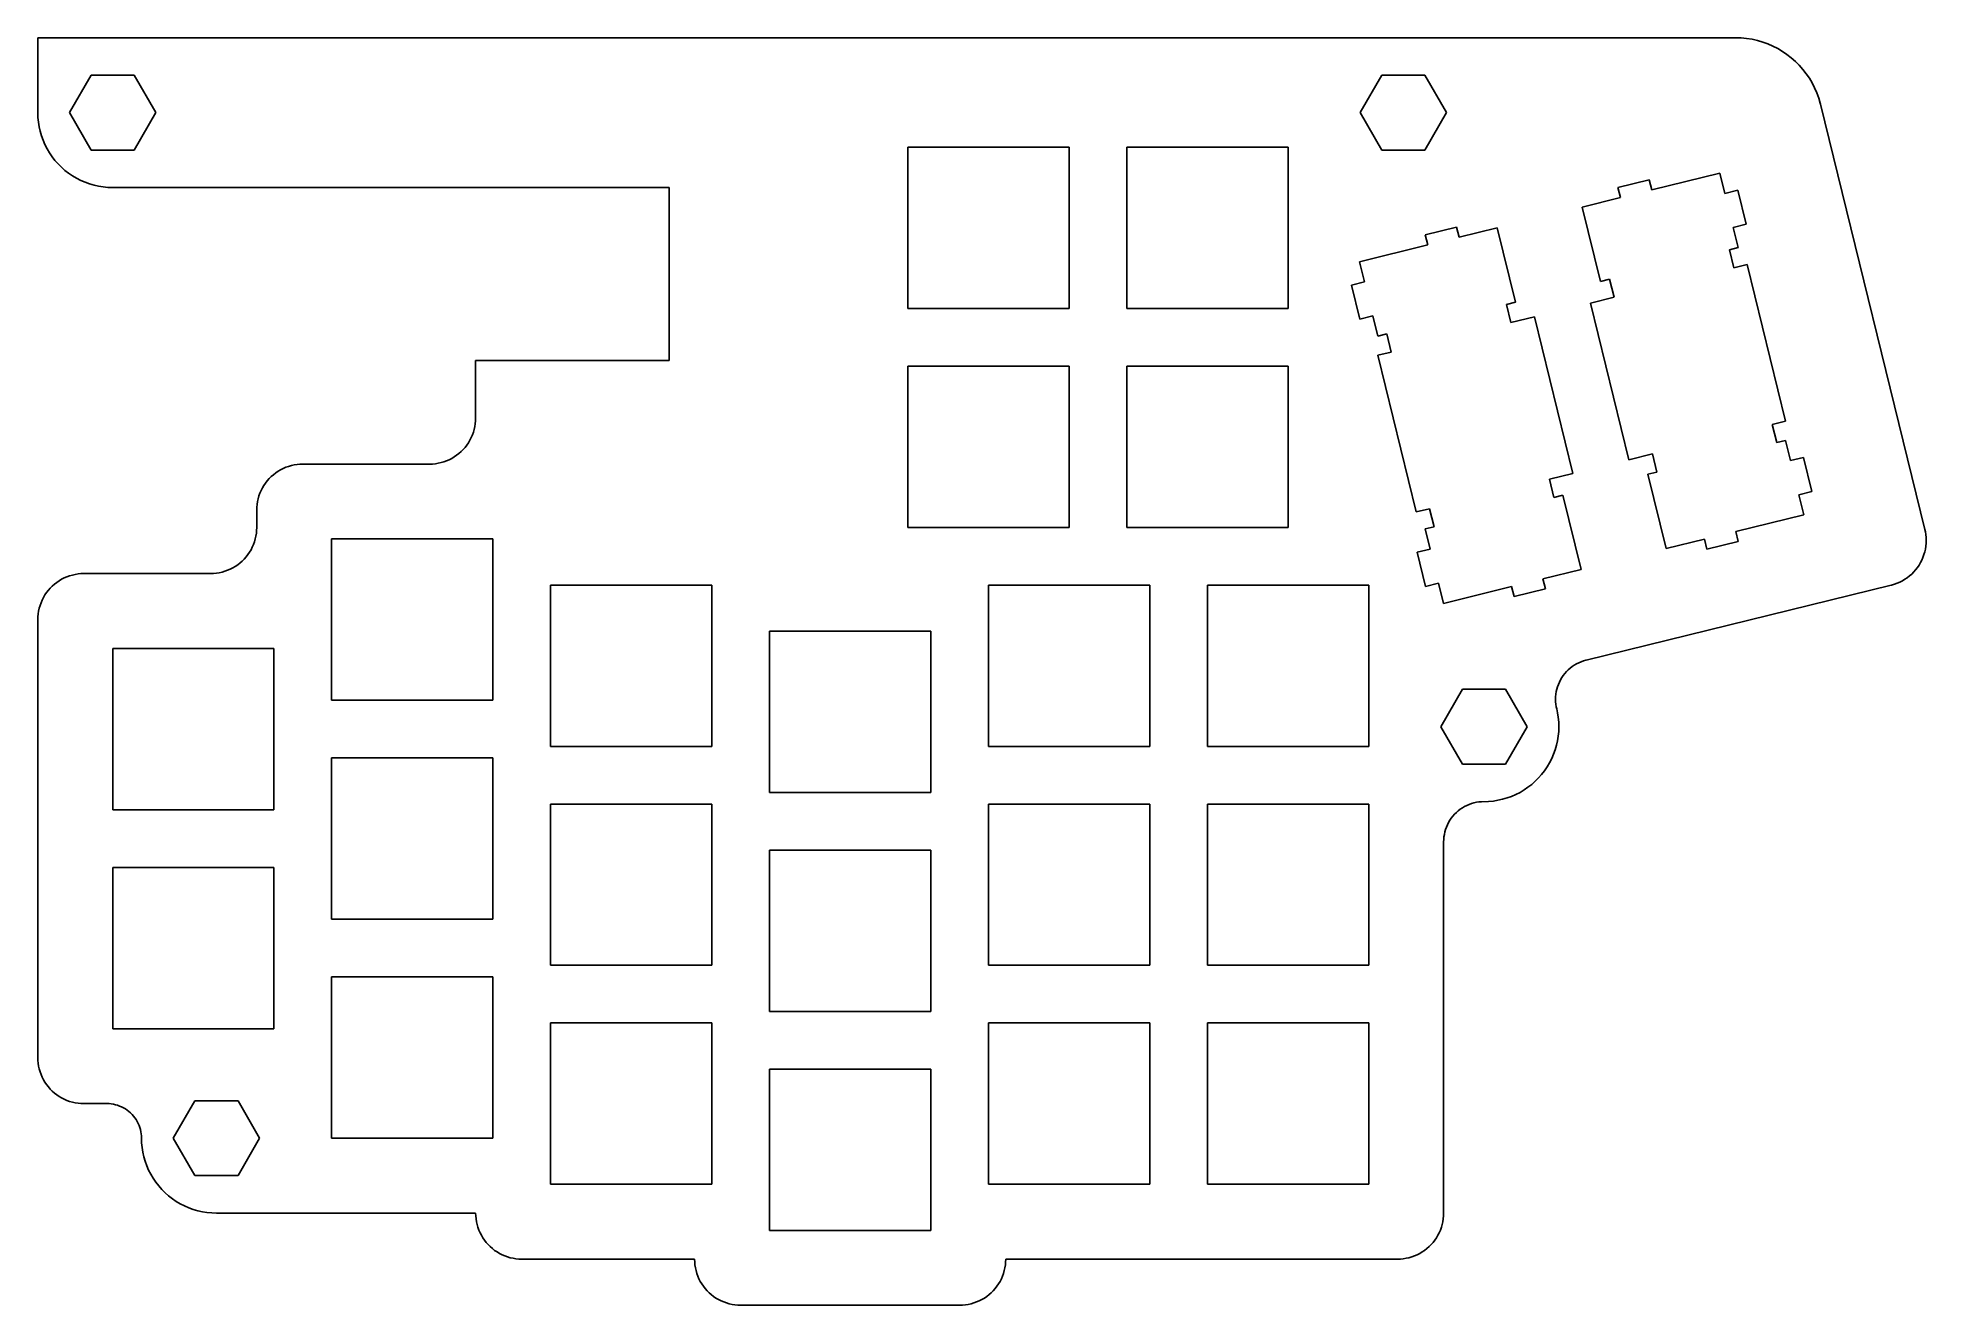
# Model space of a CAD drawing. Header units: metres. Extents: x 0 to 164, y 0 to 110.
import ezdxf

# ---------------------------------------------------------------- set-up
doc = ezdxf.new("R2010")
doc.units = ezdxf.units.M

msp = doc.modelspace()

# ---------------------------------------------------------------- linework, layer by layer
for p, q in [((147.347, 110), (0, 110)), ((0, 110), (0, 103.5)), ((147.823, 109.985), (147.347, 110)), ((148.296, 109.94), (147.823, 109.985)), ((148.766, 109.866), (148.296, 109.94)), ((149.23, 109.762), (148.766, 109.866)), ((149.687, 109.629), (149.23, 109.762)), ((150.135, 109.468), (149.687, 109.629)), ((150.571, 109.279), (150.135, 109.468)), ((150.995, 109.063), (150.571, 109.279)), ((151.405, 108.821), (150.995, 109.063)), ((151.798, 108.554), (151.405, 108.821)), ((152.174, 108.262), (151.798, 108.554)), ((152.531, 107.948), (152.174, 108.262)), ((2.74722, 103.5), (4.62361, 106.75)), ((4.62361, 106.75), (8.37637, 106.75)), ((8.37637, 106.75), (10.2528, 103.5)), ((114.747, 103.5), (116.624, 106.75)), ((116.624, 106.75), (120.376, 106.75)), ((120.376, 106.75), (122.253, 103.5)), ((152.867, 107.611), (152.531, 107.948)), ((153.182, 107.254), (152.867, 107.611)), ((153.473, 106.878), (153.182, 107.254)), ((153.741, 106.485), (153.473, 106.878)), ((153.983, 106.076), (153.741, 106.485)), ((154.199, 105.652), (153.983, 106.076)), ((154.388, 105.215), (154.199, 105.652)), ((154.549, 104.767), (154.388, 105.215)), ((0, 103.5), (0.012817, 103.092)), ((4.62361, 100.25), (2.74722, 103.5)), ((10.2528, 103.5), (8.37637, 100.25)), ((116.624, 100.25), (114.747, 103.5)), ((122.253, 103.5), (120.376, 100.25)), ((154.682, 104.311), (154.549, 104.767)), ((154.699, 104.233), (154.682, 104.311)), ((154.701, 104.234), (154.699, 104.233)), ((163.765, 67.3304), (154.701, 104.234)), ((0.012817, 103.092), (0.051254, 102.685)), ((0.051254, 102.685), (0.115128, 102.282)), ((0.115128, 102.282), (0.204208, 101.884)), ((0.204208, 101.884), (0.31813, 101.491)), ((0.31813, 101.491), (0.456451, 101.107)), ((0.456451, 101.107), (0.618622, 100.732)), ((0.618622, 100.732), (0.804001, 100.369)), ((0.804001, 100.369), (1.01186, 100.017)), ((1.01186, 100.017), (1.24138, 99.6794)), ((8.37637, 100.25), (4.62361, 100.25)), ((75.5, 86.5), (75.5, 100.5)), ((75.5, 100.5), (89.5, 100.5)), ((89.5, 100.5), (89.5, 86.5)), ((94.5, 86.5), (94.5, 100.5)), ((94.5, 100.5), (108.5, 100.5)), ((108.5, 100.5), (108.5, 86.5)), ((120.376, 100.25), (116.624, 100.25)), ((1.24138, 99.6794), (1.49165, 99.3567)), ((1.49165, 99.3567), (1.7617, 99.0504)), ((1.7617, 99.0504), (2.05043, 98.7617)), ((2.05043, 98.7617), (2.35674, 98.4917)), ((2.35674, 98.4917), (2.67938, 98.2414)), ((2.67938, 98.2414), (3.01712, 98.0119)), ((3.01712, 98.0119), (3.36859, 97.804)), ((3.36859, 97.804), (3.73242, 97.6186)), ((3.73242, 97.6186), (4.10718, 97.4565)), ((4.10718, 97.4565), (4.49138, 97.3181)), ((4.49138, 97.3181), (4.88351, 97.2042)), ((4.88351, 97.2042), (5.28201, 97.1151)), ((5.28201, 97.1151), (5.68533, 97.0513)), ((5.68533, 97.0513), (6.09186, 97.0128)), ((6.09186, 97.0128), (6.5, 97)), ((6.5, 97), (54.8, 97)), ((54.8, 97), (54.8, 82)), ((137.131, 96.9937), (139.85, 97.6616)), ((137.344, 96.1245), (137.131, 96.9937)), ((139.85, 97.6616), (140.064, 96.7924)), ((140.064, 96.7924), (145.978, 98.245)), ((145.978, 98.245), (146.407, 96.497)), ((146.407, 96.497), (147.534, 96.7737)), ((147.534, 96.7737), (148.261, 93.8117)), ((134.033, 95.3112), (137.344, 96.1245)), ((135.619, 88.8531), (134.033, 95.3112)), ((120.408, 92.8863), (123.127, 93.5542)), ((123.127, 93.5542), (123.341, 92.685)), ((123.341, 92.685), (126.652, 93.4984)), ((126.652, 93.4984), (128.238, 87.0403)), ((148.261, 93.8117), (147.135, 93.535)), ((147.135, 93.535), (147.564, 91.787)), ((114.707, 90.5645), (120.621, 92.0171)), ((120.621, 92.0171), (120.408, 92.8863)), ((147.564, 91.787), (146.797, 91.5985)), ((115.137, 88.8165), (114.707, 90.5645)), ((146.797, 91.5985), (147.182, 90.0301)), ((147.182, 90.0301), (148.338, 90.314)), ((148.338, 90.314), (151.677, 76.7181)), ((114.01, 88.5398), (115.137, 88.8165)), ((114.738, 85.5778), (114.01, 88.5398)), ((136.406, 89.0463), (135.619, 88.8531)), ((136.791, 87.4779), (136.406, 89.0463)), ((128.238, 87.0403), (127.452, 86.8471)), ((134.742, 86.9746), (136.791, 87.4779)), ((138.081, 73.3787), (134.742, 86.9746)), ((89.5, 86.5), (75.5, 86.5)), ((108.5, 86.5), (94.5, 86.5)), ((115.864, 85.8545), (114.738, 85.5778)), ((116.293, 84.1065), (115.864, 85.8545)), ((127.452, 86.8471), (127.837, 85.2787)), ((127.837, 85.2787), (129.886, 85.782)), ((129.886, 85.782), (133.225, 72.1861)), ((117.061, 84.2949), (116.293, 84.1065)), ((117.446, 82.7265), (117.061, 84.2949)), ((54.8, 82), (38, 82)), ((38, 82), (38, 77)), ((116.29, 82.4427), (117.446, 82.7265)), ((119.629, 68.8468), (116.29, 82.4427)), ((75.5, 67.5), (75.5, 81.5)), ((75.5, 81.5), (89.5, 81.5)), ((89.5, 81.5), (89.5, 67.5)), ((94.5, 67.5), (94.5, 81.5)), ((94.5, 81.5), (108.5, 81.5)), ((108.5, 81.5), (108.5, 67.5)), ((37.7191, 75.5275), (37.6193, 75.2969)), ((37.8042, 75.7639), (37.7191, 75.5275)), ((37.8743, 76.0052), (37.8042, 75.7639)), ((37.9291, 76.2505), (37.8743, 76.0052)), ((37.9685, 76.4987), (37.9291, 76.2505)), ((37.9921, 76.7488), (37.9685, 76.4987)), ((38, 77), (37.9921, 76.7488)), ((151.677, 76.7181), (150.521, 76.4342)), ((150.521, 76.4342), (150.907, 74.8658)), ((36.3511, 73.7639), (36.1433, 73.6227)), ((36.5497, 73.9179), (36.3511, 73.7639)), ((36.7382, 74.0841), (36.5497, 73.9179)), ((36.9159, 74.2618), (36.7382, 74.0841)), ((37.082, 74.4503), (36.9159, 74.2618)), ((37.2361, 74.6488), (37.082, 74.4503)), ((37.3773, 74.8567), (37.2361, 74.6488)), ((37.5052, 75.073), (37.3773, 74.8567)), ((37.6193, 75.2969), (37.5052, 75.073)), ((140.13, 73.882), (138.081, 73.3787)), ((140.515, 72.3136), (140.13, 73.882)), ((150.907, 74.8658), (151.674, 75.0543)), ((151.674, 75.0543), (152.103, 73.3062)), ((20.6488, 72.2361), (20.4503, 72.082)), ((20.8567, 72.3773), (20.6488, 72.2361)), ((21.073, 72.5052), (20.8567, 72.3773)), ((21.2969, 72.6193), (21.073, 72.5052)), ((21.5275, 72.7191), (21.2969, 72.6193)), ((21.7639, 72.8042), (21.5275, 72.7191)), ((22.0052, 72.8743), (21.7639, 72.8042)), ((22.2505, 72.9291), (22.0052, 72.8743)), ((22.4987, 72.9685), (22.2505, 72.9291)), ((22.7488, 72.9921), (22.4987, 72.9685)), ((23, 73), (22.7488, 72.9921)), ((34, 73), (23, 73)), ((34.2512, 73.0079), (34, 73)), ((34.5013, 73.0315), (34.2512, 73.0079)), ((34.7495, 73.0708), (34.5013, 73.0315)), ((34.9948, 73.1257), (34.7495, 73.0708)), ((35.2361, 73.1958), (34.9948, 73.1257)), ((35.4725, 73.2809), (35.2361, 73.1958)), ((35.7031, 73.3807), (35.4725, 73.2809)), ((35.927, 73.4948), (35.7031, 73.3807)), ((36.1433, 73.6227), (35.927, 73.4948)), ((133.225, 72.1861), (131.176, 71.6828)), ((139.729, 72.1204), (140.515, 72.3136)), ((141.315, 65.6624), (139.729, 72.1204)), ((152.103, 73.3062), (153.23, 73.5829)), ((153.23, 73.5829), (153.957, 70.621)), ((19.2809, 70.4725), (19.1958, 70.2361)), ((19.3807, 70.7031), (19.2809, 70.4725)), ((19.4948, 70.927), (19.3807, 70.7031)), ((19.6227, 71.1433), (19.4948, 70.927)), ((19.7639, 71.3511), (19.6227, 71.1433)), ((19.9179, 71.5497), (19.7639, 71.3511)), ((20.0841, 71.7382), (19.9179, 71.5497)), ((20.2618, 71.9159), (20.0841, 71.7382)), ((20.4503, 72.082), (20.2618, 71.9159)), ((131.176, 71.6828), (131.562, 70.1144)), ((153.957, 70.621), (152.831, 70.3443)), ((19.0079, 69.2512), (19, 69)), ((19, 69), (19, 67.5)), ((19.0315, 69.5013), (19.0079, 69.2512)), ((19.0708, 69.7495), (19.0315, 69.5013)), ((19.1257, 69.9948), (19.0708, 69.7495)), ((19.1958, 70.2361), (19.1257, 69.9948)), ((120.785, 69.1306), (119.629, 68.8468)), ((121.17, 67.5622), (120.785, 69.1306)), ((131.562, 70.1144), (132.348, 70.3076)), ((132.348, 70.3076), (133.934, 63.8496)), ((152.831, 70.3443), (153.26, 68.5962)), ((18.9921, 67.2488), (18.9684, 66.9987)), ((19, 67.5), (18.9921, 67.2488)), ((89.5, 67.5), (75.5, 67.5)), ((108.5, 67.5), (94.5, 67.5)), ((120.403, 67.3738), (121.17, 67.5622)), ((120.833, 65.6257), (120.403, 67.3738)), ((153.26, 68.5962), (147.346, 67.1436)), ((163.764, 67.3302), (163.765, 67.3304)), ((163.81, 67.1259), (163.764, 67.3302)), ((18.5052, 65.573), (18.3773, 65.3567)), ((18.6193, 65.7969), (18.5052, 65.573)), ((18.7191, 66.0275), (18.6193, 65.7969)), ((18.8042, 66.2639), (18.7191, 66.0275)), ((18.8743, 66.5052), (18.8042, 66.2639)), ((18.9291, 66.7505), (18.8743, 66.5052)), ((18.9684, 66.9987), (18.9291, 66.7505)), ((25.5, 52.5), (25.5, 66.5)), ((25.5, 66.5), (39.5, 66.5)), ((39.5, 66.5), (39.5, 52.5)), ((119.706, 65.349), (120.833, 65.6257)), ((144.627, 66.4757), (141.315, 65.6624)), ((144.84, 65.6066), (144.627, 66.4757)), ((147.559, 66.2744), (144.84, 65.6066)), ((147.346, 67.1436), (147.559, 66.2744)), ((163.755, 65.3816), (163.81, 65.6268)), ((163.849, 66.8777), (163.81, 67.1259)), ((163.81, 65.6268), (163.849, 65.875)), ((163.873, 66.6275), (163.849, 66.8777)), ((163.849, 65.875), (163.873, 66.1252)), ((163.881, 66.3763), (163.873, 66.6275)), ((163.873, 66.1252), (163.881, 66.3763)), ((16.927, 63.9948), (16.7031, 63.8807)), ((17.1433, 64.1227), (16.927, 63.9948)), ((17.3511, 64.2639), (17.1433, 64.1227)), ((17.5497, 64.4179), (17.3511, 64.2639)), ((17.7382, 64.5841), (17.5497, 64.4179)), ((17.9159, 64.7618), (17.7382, 64.5841)), ((18.082, 64.9503), (17.9159, 64.7618)), ((18.2361, 65.1488), (18.082, 64.9503)), ((18.3773, 65.3567), (18.2361, 65.1488)), ((120.433, 62.3871), (119.706, 65.349)), ((162.963, 63.8266), (163.117, 64.0252)), ((163.117, 64.0252), (163.258, 64.233)), ((163.258, 64.233), (163.386, 64.4493)), ((163.386, 64.4493), (163.5, 64.6732)), ((163.5, 64.6732), (163.6, 64.9038)), ((163.6, 64.9038), (163.685, 65.1403)), ((163.685, 65.1403), (163.755, 65.3816)), ((1.26181, 62.4159), (1.08412, 62.2382)), ((1.4503, 62.582), (1.26181, 62.4159)), ((1.64885, 62.7361), (1.4503, 62.582)), ((1.85669, 62.8773), (1.64885, 62.7361)), ((2.07298, 63.0052), (1.85669, 62.8773)), ((2.29688, 63.1193), (2.07298, 63.0052)), ((2.5275, 63.2191), (2.29688, 63.1193)), ((2.76393, 63.3042), (2.5275, 63.2191)), ((3.00523, 63.3743), (2.76393, 63.3042)), ((3.25047, 63.4291), (3.00523, 63.3743)), ((3.49866, 63.4685), (3.25047, 63.4291)), ((3.74883, 63.4921), (3.49866, 63.4685)), ((4, 63.5), (3.74883, 63.4921)), ((15, 63.5), (4, 63.5)), ((15.2512, 63.5079), (15, 63.5)), ((15.5013, 63.5315), (15.2512, 63.5079)), ((15.7495, 63.5708), (15.5013, 63.5315)), ((15.9948, 63.6257), (15.7495, 63.5708)), ((16.2361, 63.6958), (15.9948, 63.6257)), ((16.4725, 63.7809), (16.2361, 63.6958)), ((16.7031, 63.8807), (16.4725, 63.7809)), ((44.5, 48.5), (44.5, 62.5)), ((44.5, 62.5), (58.5, 62.5)), ((58.5, 62.5), (58.5, 48.5)), ((82.5, 48.5), (82.5, 62.5)), ((82.5, 62.5), (96.5, 62.5)), ((96.5, 62.5), (96.5, 48.5)), ((101.5, 48.5), (101.5, 62.5)), ((101.5, 62.5), (115.5, 62.5)), ((115.5, 62.5), (115.5, 48.5)), ((121.56, 62.6638), (120.433, 62.3871)), ((121.989, 60.9157), (121.56, 62.6638)), ((127.904, 62.3683), (121.989, 60.9157)), ((128.117, 61.4992), (127.904, 62.3683)), ((133.934, 63.8496), (130.623, 63.0362)), ((130.623, 63.0362), (130.836, 62.167)), ((134.377, 55.9933), (160.835, 62.4918)), ((160.834, 62.4928), (160.875, 62.502)), ((160.835, 62.4918), (160.834, 62.4928)), ((160.875, 62.502), (161.117, 62.5721)), ((161.117, 62.5721), (161.353, 62.6572)), ((161.353, 62.6572), (161.584, 62.757)), ((161.584, 62.757), (161.808, 62.8711)), ((161.808, 62.8711), (162.024, 62.999)), ((162.024, 62.999), (162.232, 63.1403)), ((162.232, 63.1403), (162.43, 63.2943)), ((162.43, 63.2943), (162.619, 63.4604)), ((162.619, 63.4604), (162.796, 63.6381)), ((162.796, 63.6381), (162.963, 63.8266)), ((0.19577, 60.7361), (0.125656, 60.4948)), ((0.280884, 60.9725), (0.19577, 60.7361)), ((0.380692, 61.2031), (0.280884, 60.9725)), ((0.494766, 61.427), (0.380692, 61.2031)), ((0.622681, 61.6433), (0.494766, 61.427)), ((0.763931, 61.8511), (0.622681, 61.6433)), ((0.917938, 62.0497), (0.763931, 61.8511)), ((1.08412, 62.2382), (0.917938, 62.0497)), ((130.836, 62.167), (128.117, 61.4992)), ((0.007889, 59.7512), (0, 59.5)), ((0, 59.5), (0, 21.5)), ((0.03154, 60.0013), (0.007889, 59.7512)), ((0.070847, 60.2495), (0.03154, 60.0013)), ((0.125656, 60.4948), (0.070847, 60.2495)), ((63.5, 44.5), (63.5, 58.5)), ((63.5, 58.5), (77.5, 58.5)), ((77.5, 58.5), (77.5, 44.5)), ((6.5, 43), (6.5, 57)), ((6.5, 57), (20.5, 57)), ((20.5, 57), (20.5, 43)), ((133.525, 55.6614), (133.721, 55.7612)), ((133.721, 55.7612), (133.923, 55.8485)), ((133.923, 55.8485), (134.13, 55.923)), ((134.13, 55.923), (134.341, 55.9844)), ((134.341, 55.9844), (134.377, 55.9924)), ((134.377, 55.9924), (134.377, 55.9933)), ((131.957, 53.8828), (132.044, 54.0845)), ((132.044, 54.0845), (132.144, 54.2805)), ((132.144, 54.2805), (132.256, 54.4697)), ((132.256, 54.4697), (132.38, 54.6516)), ((132.38, 54.6516), (132.515, 54.8253)), ((132.515, 54.8253), (132.66, 54.9902)), ((132.66, 54.9902), (132.815, 55.1457)), ((132.815, 55.1457), (132.98, 55.2911)), ((132.98, 55.2911), (133.154, 55.4259)), ((133.154, 55.4259), (133.336, 55.5495)), ((133.336, 55.5495), (133.525, 55.6614)), ((39.5, 52.5), (25.5, 52.5)), ((121.747, 50.2091), (123.624, 53.4591)), ((123.624, 53.4591), (127.376, 53.4591)), ((127.376, 53.4591), (129.253, 50.2091)), ((131.711, 52.5943), (131.718, 52.8141)), ((131.718, 52.3746), (131.711, 52.5943)), ((131.718, 52.8141), (131.739, 53.033)), ((131.739, 53.033), (131.773, 53.2502)), ((131.773, 53.2502), (131.821, 53.4647)), ((131.821, 53.4647), (131.883, 53.6759)), ((131.883, 53.6759), (131.957, 53.8828)), ((131.739, 52.1557), (131.718, 52.3746)), ((131.773, 51.9385), (131.739, 52.1557)), ((131.813, 51.7597), (131.773, 51.9385)), ((131.811, 51.7591), (131.813, 51.7597)), ((131.885, 51.427), (131.811, 51.7591)), ((131.949, 51.0237), (131.885, 51.427)), ((131.987, 50.6172), (131.949, 51.0237)), ((123.624, 46.9591), (121.747, 50.2091)), ((129.253, 50.2091), (127.376, 46.9591)), ((131.885, 48.9911), (131.949, 49.3944)), ((131.949, 49.3944), (131.987, 49.8009)), ((132, 50.2091), (131.987, 50.6172)), ((131.987, 49.8009), (132, 50.2091)), ((58.5, 48.5), (44.5, 48.5)), ((96.5, 48.5), (82.5, 48.5)), ((115.5, 48.5), (101.5, 48.5)), ((131.381, 47.4415), (131.544, 47.8163)), ((131.544, 47.8163), (131.682, 48.2005)), ((131.682, 48.2005), (131.796, 48.5926)), ((131.796, 48.5926), (131.885, 48.9911)), ((25.5, 33.5), (25.5, 47.5)), ((25.5, 47.5), (39.5, 47.5)), ((39.5, 47.5), (39.5, 33.5)), ((127.376, 46.9591), (123.624, 46.9591)), ((130.238, 45.7595), (130.508, 46.0658)), ((130.508, 46.0658), (130.759, 46.3885)), ((130.759, 46.3885), (130.988, 46.7262)), ((130.988, 46.7262), (131.196, 47.0777)), ((131.196, 47.0777), (131.381, 47.4415)), ((77.5, 44.5), (63.5, 44.5)), ((127.893, 44.1655), (128.268, 44.3277)), ((128.268, 44.3277), (128.631, 44.5131)), ((128.631, 44.5131), (128.983, 44.7209)), ((128.983, 44.7209), (129.321, 44.9505)), ((129.321, 44.9505), (129.643, 45.2007)), ((129.643, 45.2007), (129.95, 45.4708)), ((129.95, 45.4708), (130.238, 45.7595)), ((20.5, 43), (6.5, 43)), ((44.5, 29.5), (44.5, 43.5)), ((44.5, 43.5), (58.5, 43.5)), ((58.5, 43.5), (58.5, 29.5)), ((82.5, 29.5), (82.5, 43.5)), ((82.5, 43.5), (96.5, 43.5)), ((96.5, 43.5), (96.5, 29.5)), ((101.5, 29.5), (101.5, 43.5)), ((101.5, 43.5), (115.5, 43.5)), ((115.5, 43.5), (115.5, 29.5)), ((122.949, 42.605), (123.104, 42.7605)), ((123.104, 42.7605), (123.269, 42.9059)), ((123.269, 42.9059), (123.443, 43.0406)), ((123.443, 43.0406), (123.625, 43.1642)), ((123.625, 43.1642), (123.814, 43.2761)), ((123.814, 43.2761), (124.01, 43.376)), ((124.01, 43.376), (124.212, 43.4633)), ((124.212, 43.4633), (124.418, 43.5378)), ((124.418, 43.5378), (124.63, 43.5991)), ((124.63, 43.5991), (124.844, 43.6471)), ((124.844, 43.6471), (125.061, 43.6815)), ((125.061, 43.6815), (125.28, 43.7022)), ((125.28, 43.7022), (125.908, 43.7219)), ((125.908, 43.7219), (126.315, 43.7603)), ((126.315, 43.7603), (126.718, 43.8242)), ((126.718, 43.8242), (127.116, 43.9133)), ((127.116, 43.9133), (127.509, 44.0272)), ((127.509, 44.0272), (127.893, 44.1655)), ((122.062, 40.8649), (122.11, 41.0795)), ((122.11, 41.0795), (122.171, 41.2906)), ((122.171, 41.2906), (122.246, 41.4975)), ((122.246, 41.4975), (122.333, 41.6993)), ((122.333, 41.6993), (122.433, 41.8952)), ((122.433, 41.8952), (122.545, 42.0845)), ((122.545, 42.0845), (122.668, 42.2663)), ((122.668, 42.2663), (122.803, 42.4401)), ((122.803, 42.4401), (122.949, 42.605)), ((63.5, 25.5), (63.5, 39.5)), ((63.5, 39.5), (77.5, 39.5)), ((77.5, 39.5), (77.5, 25.5)), ((122, 40.2091), (122.007, 40.4288)), ((122, 8), (122, 40.2091)), ((122.007, 40.4288), (122.028, 40.6477)), ((122.028, 40.6477), (122.062, 40.8649)), ((6.5, 24), (6.5, 38)), ((6.5, 38), (20.5, 38)), ((20.5, 38), (20.5, 24)), ((39.5, 33.5), (25.5, 33.5)), ((58.5, 29.5), (44.5, 29.5)), ((96.5, 29.5), (82.5, 29.5)), ((115.5, 29.5), (101.5, 29.5)), ((25.5, 14.5), (25.5, 28.5)), ((25.5, 28.5), (39.5, 28.5)), ((39.5, 28.5), (39.5, 14.5)), ((77.5, 25.5), (63.5, 25.5)), ((20.5, 24), (6.5, 24)), ((44.5, 10.5), (44.5, 24.5)), ((44.5, 24.5), (58.5, 24.5)), ((58.5, 24.5), (58.5, 10.5)), ((82.5, 10.5), (82.5, 24.5)), ((82.5, 24.5), (96.5, 24.5)), ((96.5, 24.5), (96.5, 10.5)), ((101.5, 10.5), (101.5, 24.5)), ((101.5, 24.5), (115.5, 24.5)), ((115.5, 24.5), (115.5, 10.5)), ((0, 21.5), (0.007889, 21.2488)), ((0.007889, 21.2488), (0.03154, 20.9987)), ((0.03154, 20.9987), (0.070847, 20.7505)), ((0.070847, 20.7505), (0.125656, 20.5052)), ((0.125656, 20.5052), (0.19577, 20.2639)), ((0.19577, 20.2639), (0.280884, 20.0275)), ((0.280884, 20.0275), (0.380692, 19.7969)), ((0.380692, 19.7969), (0.494766, 19.573)), ((63.5, 6.5), (63.5, 20.5)), ((63.5, 20.5), (77.5, 20.5)), ((77.5, 20.5), (77.5, 6.5)), ((0.494766, 19.573), (0.622681, 19.3567)), ((0.622681, 19.3567), (0.763931, 19.1488)), ((0.763931, 19.1488), (0.917938, 18.9503)), ((0.917938, 18.9503), (1.08412, 18.7618)), ((1.08412, 18.7618), (1.26181, 18.5841)), ((1.26181, 18.5841), (1.4503, 18.4179)), ((1.4503, 18.4179), (1.64885, 18.2639)), ((1.64885, 18.2639), (1.85669, 18.1227)), ((1.85669, 18.1227), (2.07298, 17.9948)), ((2.07298, 17.9948), (2.29688, 17.8807)), ((2.29688, 17.8807), (2.5275, 17.7809)), ((2.5275, 17.7809), (2.76393, 17.6958)), ((2.76393, 17.6958), (3.00523, 17.6257)), ((3.00523, 17.6257), (3.25047, 17.5708)), ((3.25047, 17.5708), (3.49866, 17.5315)), ((3.49866, 17.5315), (3.74883, 17.5079)), ((3.74883, 17.5079), (4, 17.5)), ((4, 17.5), (6, 17.5)), ((6, 17.5), (6.18837, 17.4941)), ((6.18837, 17.4941), (6.37599, 17.4763)), ((6.37599, 17.4763), (6.56213, 17.4469)), ((6.56213, 17.4469), (6.74606, 17.4057)), ((6.74606, 17.4057), (6.92705, 17.3532)), ((6.92705, 17.3532), (7.10437, 17.2893)), ((7.10437, 17.2893), (7.27733, 17.2145)), ((7.27733, 17.2145), (7.44525, 17.1289)), ((7.44525, 17.1289), (7.60747, 17.033)), ((7.60747, 17.033), (7.76335, 16.927)), ((7.76335, 16.927), (7.91226, 16.8115)), ((7.91226, 16.8115), (8.05363, 16.6869)), ((8.05363, 16.6869), (8.1869, 16.5536)), ((8.1869, 16.5536), (8.31154, 16.4123)), ((8.31154, 16.4123), (8.42705, 16.2634)), ((11.7472, 14.5), (13.6236, 17.75)), ((13.6236, 17.75), (17.3764, 17.75)), ((17.3764, 17.75), (19.2528, 14.5)), ((8.42705, 16.2634), (8.53297, 16.1075)), ((8.53297, 16.1075), (8.62891, 15.9453)), ((8.62891, 15.9453), (8.71448, 15.7773)), ((8.71448, 15.7773), (8.78932, 15.6044)), ((8.78932, 15.6044), (8.85316, 15.427)), ((8.85316, 15.427), (8.90575, 15.2461)), ((8.90575, 15.2461), (8.94685, 15.0621)), ((8.94685, 15.0621), (8.97633, 14.876)), ((8.97633, 14.876), (8.99408, 14.6884)), ((8.99408, 14.6884), (9.01282, 14.0919)), ((9.01282, 14.0919), (9.05125, 13.6853)), ((9.05125, 13.6853), (9.11513, 13.282)), ((9.11513, 13.282), (9.20421, 12.8835)), ((13.6236, 11.25), (11.7472, 14.5)), ((19.2528, 14.5), (17.3764, 11.25)), ((39.5, 14.5), (25.5, 14.5)), ((9.20421, 12.8835), (9.31813, 12.4914)), ((9.31813, 12.4914), (9.45645, 12.1072)), ((9.45645, 12.1072), (9.61862, 11.7324)), ((9.61862, 11.7324), (9.804, 11.3686)), ((9.804, 11.3686), (10.0119, 11.0171)), ((10.0119, 11.0171), (10.2414, 10.6794)), ((10.2414, 10.6794), (10.4917, 10.3567)), ((10.4917, 10.3567), (10.7617, 10.0504)), ((10.7617, 10.0504), (11.0504, 9.7617)), ((17.3764, 11.25), (13.6236, 11.25)), ((58.5, 10.5), (44.5, 10.5)), ((96.5, 10.5), (82.5, 10.5)), ((115.5, 10.5), (101.5, 10.5)), ((11.0504, 9.7617), (11.3567, 9.49165)), ((11.3567, 9.49165), (11.6794, 9.24138)), ((11.6794, 9.24138), (12.0171, 9.01186)), ((12.0171, 9.01186), (12.3686, 8.804)), ((12.3686, 8.804), (12.7324, 8.61862)), ((12.7324, 8.61862), (13.1072, 8.45645)), ((13.1072, 8.45645), (13.4914, 8.31813)), ((13.4914, 8.31813), (13.8835, 8.20421)), ((13.8835, 8.20421), (14.282, 8.11513)), ((14.282, 8.11513), (14.6853, 8.05125)), ((14.6853, 8.05125), (15.0919, 8.01282)), ((15.0919, 8.01282), (15.5, 8)), ((15.5, 8), (38, 8)), ((38, 8), (38.0079, 7.74883)), ((38.0079, 7.74883), (38.0315, 7.49866)), ((38.0315, 7.49866), (38.0708, 7.25047)), ((38.0708, 7.25047), (38.1257, 7.00523)), ((38.1257, 7.00523), (38.1958, 6.76393)), ((38.1958, 6.76393), (38.2809, 6.5275)), ((121.719, 6.5275), (121.804, 6.76393)), ((121.804, 6.76393), (121.874, 7.00523)), ((121.874, 7.00523), (121.929, 7.25047)), ((121.929, 7.25047), (121.968, 7.49866)), ((121.968, 7.49866), (121.992, 7.74883)), ((121.992, 7.74883), (122, 8)), ((38.2809, 6.5275), (38.3807, 6.29688)), ((38.3807, 6.29688), (38.4948, 6.07298)), ((38.4948, 6.07298), (38.6227, 5.85669)), ((38.6227, 5.85669), (38.7639, 5.64885)), ((38.7639, 5.64885), (38.9179, 5.4503)), ((38.9179, 5.4503), (39.0841, 5.26181)), ((39.0841, 5.26181), (39.2618, 5.08412)), ((39.2618, 5.08412), (39.4503, 4.91794)), ((39.4503, 4.91794), (39.6488, 4.76393)), ((77.5, 6.5), (63.5, 6.5)), ((120.351, 4.76393), (120.55, 4.91794)), ((120.55, 4.91794), (120.738, 5.08412)), ((120.738, 5.08412), (120.916, 5.26181)), ((120.916, 5.26181), (121.082, 5.4503)), ((121.082, 5.4503), (121.236, 5.64885)), ((121.236, 5.64885), (121.377, 5.85669)), ((121.377, 5.85669), (121.505, 6.07298)), ((121.505, 6.07298), (121.619, 6.29688)), ((121.619, 6.29688), (121.719, 6.5275)), ((39.6488, 4.76393), (39.8567, 4.62268)), ((39.8567, 4.62268), (40.073, 4.49477)), ((40.073, 4.49477), (40.2969, 4.38069)), ((40.2969, 4.38069), (40.5275, 4.28088)), ((40.5275, 4.28088), (40.7639, 4.19577)), ((40.7639, 4.19577), (41.0052, 4.12566)), ((41.0052, 4.12566), (41.2505, 4.07085)), ((41.2505, 4.07085), (41.4987, 4.03154)), ((41.4987, 4.03154), (41.7488, 4.00789)), ((41.7488, 4.00789), (42, 4)), ((42, 4), (57, 4)), ((57, 4), (57.0079, 3.74883)), ((57.0079, 3.74883), (57.0315, 3.49866)), ((57.0315, 3.49866), (57.0708, 3.25047)), ((83.9291, 3.25047), (83.9685, 3.49866)), ((83.9685, 3.49866), (83.9921, 3.74883)), ((83.9921, 3.74883), (84, 4)), ((84, 4), (118, 4)), ((118, 4), (118.251, 4.00789)), ((118.251, 4.00789), (118.501, 4.03154)), ((118.501, 4.03154), (118.75, 4.07085)), ((118.75, 4.07085), (118.995, 4.12566)), ((118.995, 4.12566), (119.236, 4.19577)), ((119.236, 4.19577), (119.472, 4.28088)), ((119.472, 4.28088), (119.703, 4.38069)), ((119.703, 4.38069), (119.927, 4.49477)), ((119.927, 4.49477), (120.143, 4.62268)), ((120.143, 4.62268), (120.351, 4.76393)), ((57.0708, 3.25047), (57.1257, 3.00523)), ((57.1257, 3.00523), (57.1958, 2.76393)), ((57.1958, 2.76393), (57.2809, 2.5275)), ((57.2809, 2.5275), (57.3807, 2.29688)), ((57.3807, 2.29688), (57.4948, 2.07298)), ((57.4948, 2.07298), (57.6227, 1.85669)), ((57.6227, 1.85669), (57.7639, 1.64885)), ((57.7639, 1.64885), (57.9179, 1.4503)), ((83.082, 1.4503), (83.2361, 1.64885)), ((83.2361, 1.64885), (83.3773, 1.85669)), ((83.3773, 1.85669), (83.5052, 2.07298)), ((83.5052, 2.07298), (83.6193, 2.29688)), ((83.6193, 2.29688), (83.7191, 2.5275)), ((83.7191, 2.5275), (83.8042, 2.76393)), ((83.8042, 2.76393), (83.8743, 3.00523)), ((83.8743, 3.00523), (83.9291, 3.25047)), ((57.9179, 1.4503), (58.0841, 1.26181)), ((58.0841, 1.26181), (58.2618, 1.08412)), ((58.2618, 1.08412), (58.4503, 0.917938)), ((58.4503, 0.917938), (58.6488, 0.763931)), ((58.6488, 0.763931), (58.8567, 0.622681)), ((58.8567, 0.622681), (59.073, 0.494766)), ((59.073, 0.494766), (59.2969, 0.380692)), ((59.2969, 0.380692), (59.5275, 0.280884)), ((59.5275, 0.280884), (59.7639, 0.19577)), ((59.7639, 0.19577), (60.0052, 0.125656)), ((60.0052, 0.125656), (60.2505, 0.070847)), ((60.2505, 0.070847), (60.4987, 0.03154)), ((60.4987, 0.03154), (60.7488, 0.007889)), ((60.7488, 0.007889), (61, 0)), ((61, 0), (80, 0)), ((80, 0), (80.2512, 0.007889)), ((80.2512, 0.007889), (80.5013, 0.03154)), ((80.5013, 0.03154), (80.7495, 0.070847)), ((80.7495, 0.070847), (80.9948, 0.125656)), ((80.9948, 0.125656), (81.2361, 0.19577)), ((81.2361, 0.19577), (81.4725, 0.280884)), ((81.4725, 0.280884), (81.7031, 0.380692)), ((81.7031, 0.380692), (81.927, 0.494766)), ((81.927, 0.494766), (82.1433, 0.622681)), ((82.1433, 0.622681), (82.3511, 0.763931)), ((82.3511, 0.763931), (82.5497, 0.917938)), ((82.5497, 0.917938), (82.7382, 1.08412)), ((82.7382, 1.08412), (82.9159, 1.26181)), ((82.9159, 1.26181), (83.082, 1.4503))]:
    msp.add_line(p, q)

doc.saveas('drawing.dxf')
